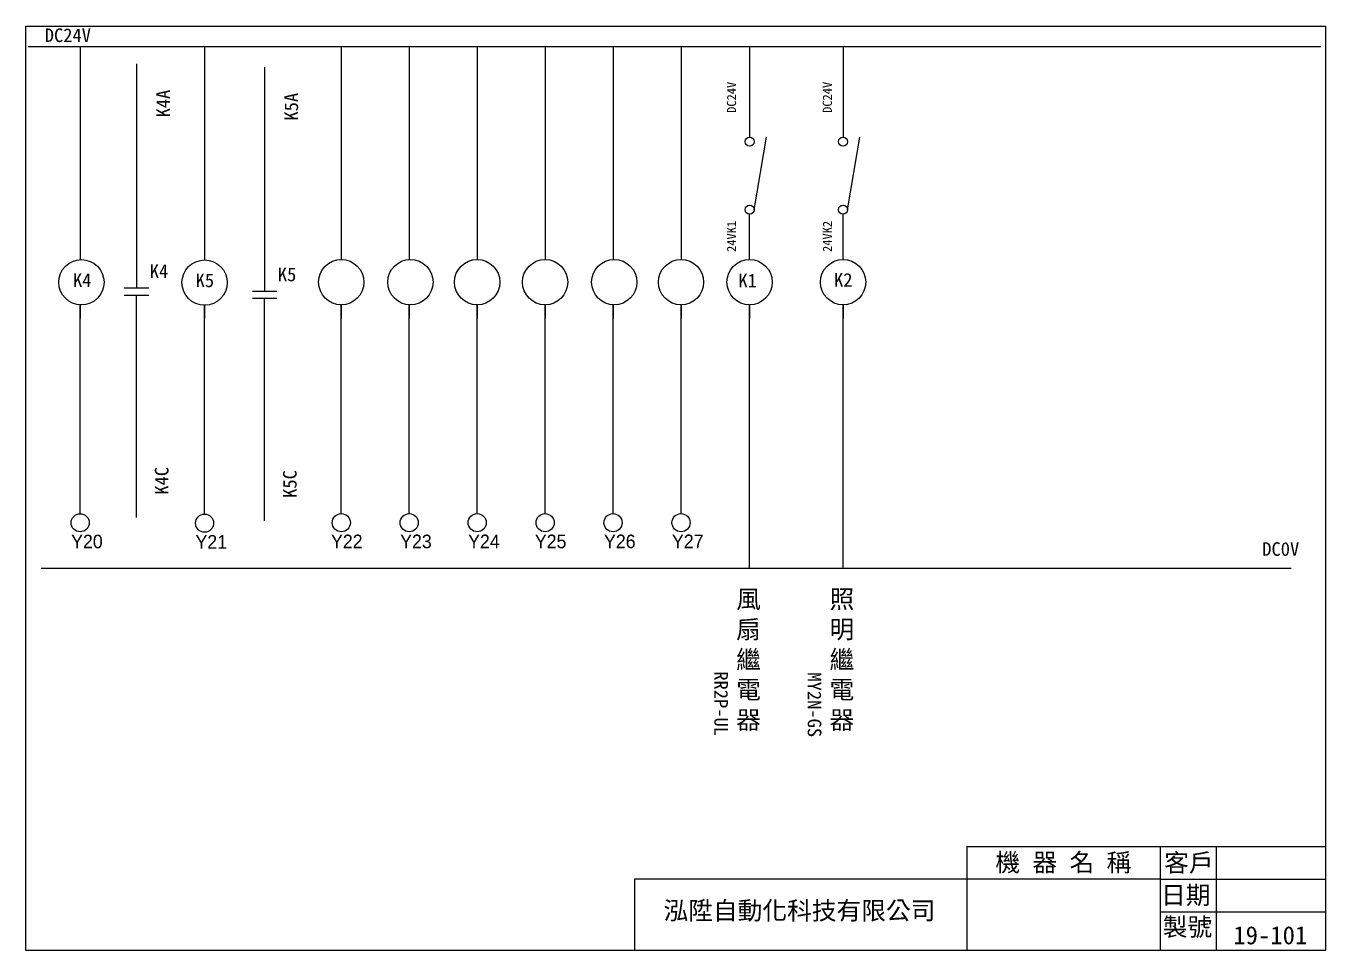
# Model space of a CAD drawing. Extents: x -3 to 1548, y -2 to 205.
# Drawn here: x 941 to 1228, y 0.9 to 204.9 of the extents above; entities that cross this region are included whole.
import ezdxf

# ---------------------------------------------------------------- set-up
doc = ezdxf.new("R2010")
doc.units = 0
doc.header["$MEASUREMENT"] = 0
doc.layers.add('DIM', color=6, linetype='CONTINUOUS')
doc.layers.add('圖框層', color=7, linetype='CONTINUOUS')
doc.styles.add('STYLE1', font='kaiu.ttf')
doc.styles.add('STYLE2', font='')
doc.styles.add('STYLE4', font='kaiu.ttf', dxfattribs={"height": 3})
doc.styles.get('STYLE2').set_extended_font_data('PMingLiU')

msp = doc.modelspace()

# ---------------------------------------------------------------- linework, layer by layer
at = {"layer": 'DIM', "color": 6, "linetype": 'Continuous'}
for p, q in [((941.48, 200.38), (1226.87, 200.38)), ((952.95, 200.36), (952.95, 153.33)), ((980.41, 200.27), (980.41, 153.25)), ((1010.59, 200.37), (1010.59, 153.35)), ((1025.59, 200.37), (1025.59, 153.34)), ((1040.59, 200.37), (1040.59, 153.35)), ((1055.59, 200.37), (1055.59, 153.35)), ((1070.59, 200.37), (1070.59, 153.34)), ((1085.59, 200.37), (1085.59, 153.35)), ((1100.74, 200.38), (1226.87, 200.38)), ((1100.74, 200.38), (1100.74, 180.38)), ((1121.36, 200.38), (1121.36, 180.38)), ((965.39, 196.52), (965.39, 147.07)), ((965.39, 196.52), (965.39, 147.07)), ((993.67, 195.82), (993.67, 146.37)), ((993.67, 195.82), (993.67, 146.37)), ((1101.74, 164.35), (1104.49, 180.35)), ((1122.36, 164.35), (1125.1, 180.35)), ((1100.74, 153.35), (1100.74, 163.35)), ((1121.36, 153.35), (1121.36, 163.35)), ((962.69, 147.07), (968.09, 147.07)), ((990.97, 146.37), (996.37, 146.37)), ((962.69, 145.5), (968.07, 145.5)), ((965.39, 96.38), (965.39, 145.5)), ((965.39, 96.52), (965.39, 145.5)), ((990.97, 144.8), (996.35, 144.8)), ((993.67, 95.68), (993.67, 144.8)), ((993.67, 95.82), (993.67, 144.8)), ((952.95, 97.23), (952.95, 143.33)), ((952.95, 143.33), (952.95, 140.33)), ((980.41, 97.14), (980.41, 143.25)), ((980.41, 143.25), (980.41, 140.25)), ((1010.59, 97.24), (1010.59, 143.35)), ((1010.59, 143.35), (1010.59, 140.35)), ((1025.59, 97.24), (1025.59, 143.35)), ((1025.59, 143.35), (1025.59, 140.35)), ((1040.59, 97.24), (1040.59, 143.35)), ((1040.59, 143.35), (1040.59, 140.35)), ((1055.59, 97.24), (1055.59, 143.35)), ((1055.59, 143.35), (1055.59, 140.35)), ((1070.59, 97.24), (1070.59, 143.35)), ((1070.59, 143.35), (1070.59, 140.35)), ((1085.59, 97.24), (1085.59, 143.35)), ((1085.59, 143.35), (1085.59, 140.35)), ((1100.74, 85.16), (1100.74, 143.35)), ((1100.74, 143.35), (1100.74, 140.35)), ((1121.36, 85.16), (1121.36, 143.35)), ((1121.36, 143.35), (1121.36, 140.35)), ((944.34, 85.17), (1220.28, 85.17))]:
    msp.add_line(p, q, dxfattribs=at)
for centre, radius in [((1100.74, 179.38), 1), ((1121.36, 179.38), 1), ((1100.74, 164.35), 1), ((1121.36, 164.35), 1), ((953.21, 148.33), 5), ((980.41, 148.25), 5), ((1010.59, 148.35), 5), ((1025.85, 148.35), 5), ((1040.59, 148.35), 5), ((1055.59, 148.35), 5), ((1070.85, 148.35), 5), ((1085.59, 148.35), 5), ((1100.74, 148.35), 5), ((1121.36, 148.35), 5), ((952.94, 95.23), 2), ((980.41, 95.14), 2), ((1010.59, 95.24), 2), ((1025.58, 95.24), 2), ((1040.59, 95.24), 2), ((1055.59, 95.24), 2), ((1070.58, 95.24), 2), ((1085.59, 95.24), 2)]:
    msp.add_circle(centre, radius, dxfattribs=at)
at = {"layer": '圖框層', "color": 7}
for p, q in [((940.98, 204.9), (1227.98, 204.9)), ((940.98, 0.9), (940.98, 204.9)), ((1227.98, 0.9), (1227.98, 204.9)), ((1148.72, 23.75), (1227.98, 23.75)), ((1148.72, 23.75), (1148.72, 0.9)), ((1191.44, 0.9), (1191.44, 23.75)), ((1203.78, 0.9), (1203.78, 23.75)), ((1075.32, 16.54), (1075.32, 0.9)), ((1148.72, 16.54), (1075.32, 16.54)), ((1191.44, 16.54), (1148.72, 16.54)), ((1191.44, 16.54), (1227.98, 16.54)), ((1191.44, 9.32), (1227.98, 9.32)), ((940.98, 0.9), (1227.98, 0.9))]:
    msp.add_line(p, q, dxfattribs=at)

# ---------------------------------------------------------------- texts
at = {"layer": 'DIM', "color": 6, "linetype": 'Continuous', "style": 'STYLE1'}
for s, p in [('DC24V', (945.12, 201.36)), ('DC0V', (1213.91, 87.93))]:
    msp.add_text(s, height=3, dxfattribs=at).set_placement(p)
for s, height, p in [('DC24V', 2.018, (1097.75, 185.72)), ('DC24V', 2.018, (1118.9, 185.72)), ('K4A', 3, (972.76, 184.71)), ('K5A', 3, (1001.05, 184.02)), ('24VK1', 2.018, (1097.75, 155.01)), ('24VK2', 2.018, (1118.9, 155.01)), ('K4C', 3, (972.44, 101.43)), ('K5C', 3, (1000.73, 100.73))]:
    msp.add_text(s, height=height, rotation=90, dxfattribs=at).set_placement(p)
at = {"layer": 'DIM', "color": 163, "linetype": 'Continuous'}
for s, style, p in [('K4', 'STYLE1', (968.3, 149.26)), ('K4', 'STYLE1', (951.36, 147.29)), ('K5', 'STYLE1', (978.43, 147.25)), ('K5', 'STYLE1', (996.58, 148.56)), ('K1', 'STYLE1', (1098.26, 147.2)), ('K2', 'STYLE1', (1119.37, 147.34)), ('Y20', 'STYLE2', (950.94, 89.59)), ('Y21', 'STYLE2', (978.39, 89.51)), ('Y22', 'STYLE2', (1008.31, 89.61)), ('Y23', 'STYLE2', (1023.58, 89.61)), ('Y24', 'STYLE2', (1038.58, 89.61)), ('Y25', 'STYLE2', (1053.31, 89.61)), ('Y26', 'STYLE2', (1068.58, 89.61)), ('Y27', 'STYLE2', (1083.58, 89.61))]:
    msp.add_text(s, height=3, dxfattribs=dict(at, style=style)).set_placement(p)
at = {"layer": 'DIM', "color": 4, "linetype": 'Continuous', "style": 'STYLE1'}
for s, p in [('機 器 名 稱', (1155, 18.24)), ('客戶', (1192.27, 18.16)), ('日期', (1191.56, 11.03)), ('泓陞自動化科技有限公司', (1081.73, 7.61)), ('製號', (1191.95, 4)), ('19-101', (1207.52, 2.16))]:
    msp.add_text(s, height=4, dxfattribs=at).set_placement(p)
at = {"layer": 'DIM', "color": 6, "linetype": 'Continuous', "char_height": 4, "width": 8.2698, "attachment_point": 1, "style": 'STYLE2'}
for s, insert in [('風扇繼電\\P器', (1097.77, 80.38)), ('照明繼電\\P器', (1118.38, 80.38))]:
    msp.add_mtext(s, dxfattribs=dict(at, insert=insert))
at = {"layer": 'DIM', "color": 6, "linetype": 'Continuous', "char_height": 3, "attachment_point": 1, "rotation": 270, "style": 'STYLE4'}
for s, insert in [('RR2P-UL', (1095.95, 62.44)), ('MY2N-GS', (1116.57, 62.19))]:
    msp.add_mtext_dynamic_manual_height_columns(s, width=21.8102, gutter_width=15, heights=[0], dxfattribs=dict(at, insert=insert))

doc.saveas('drawing.dxf')
